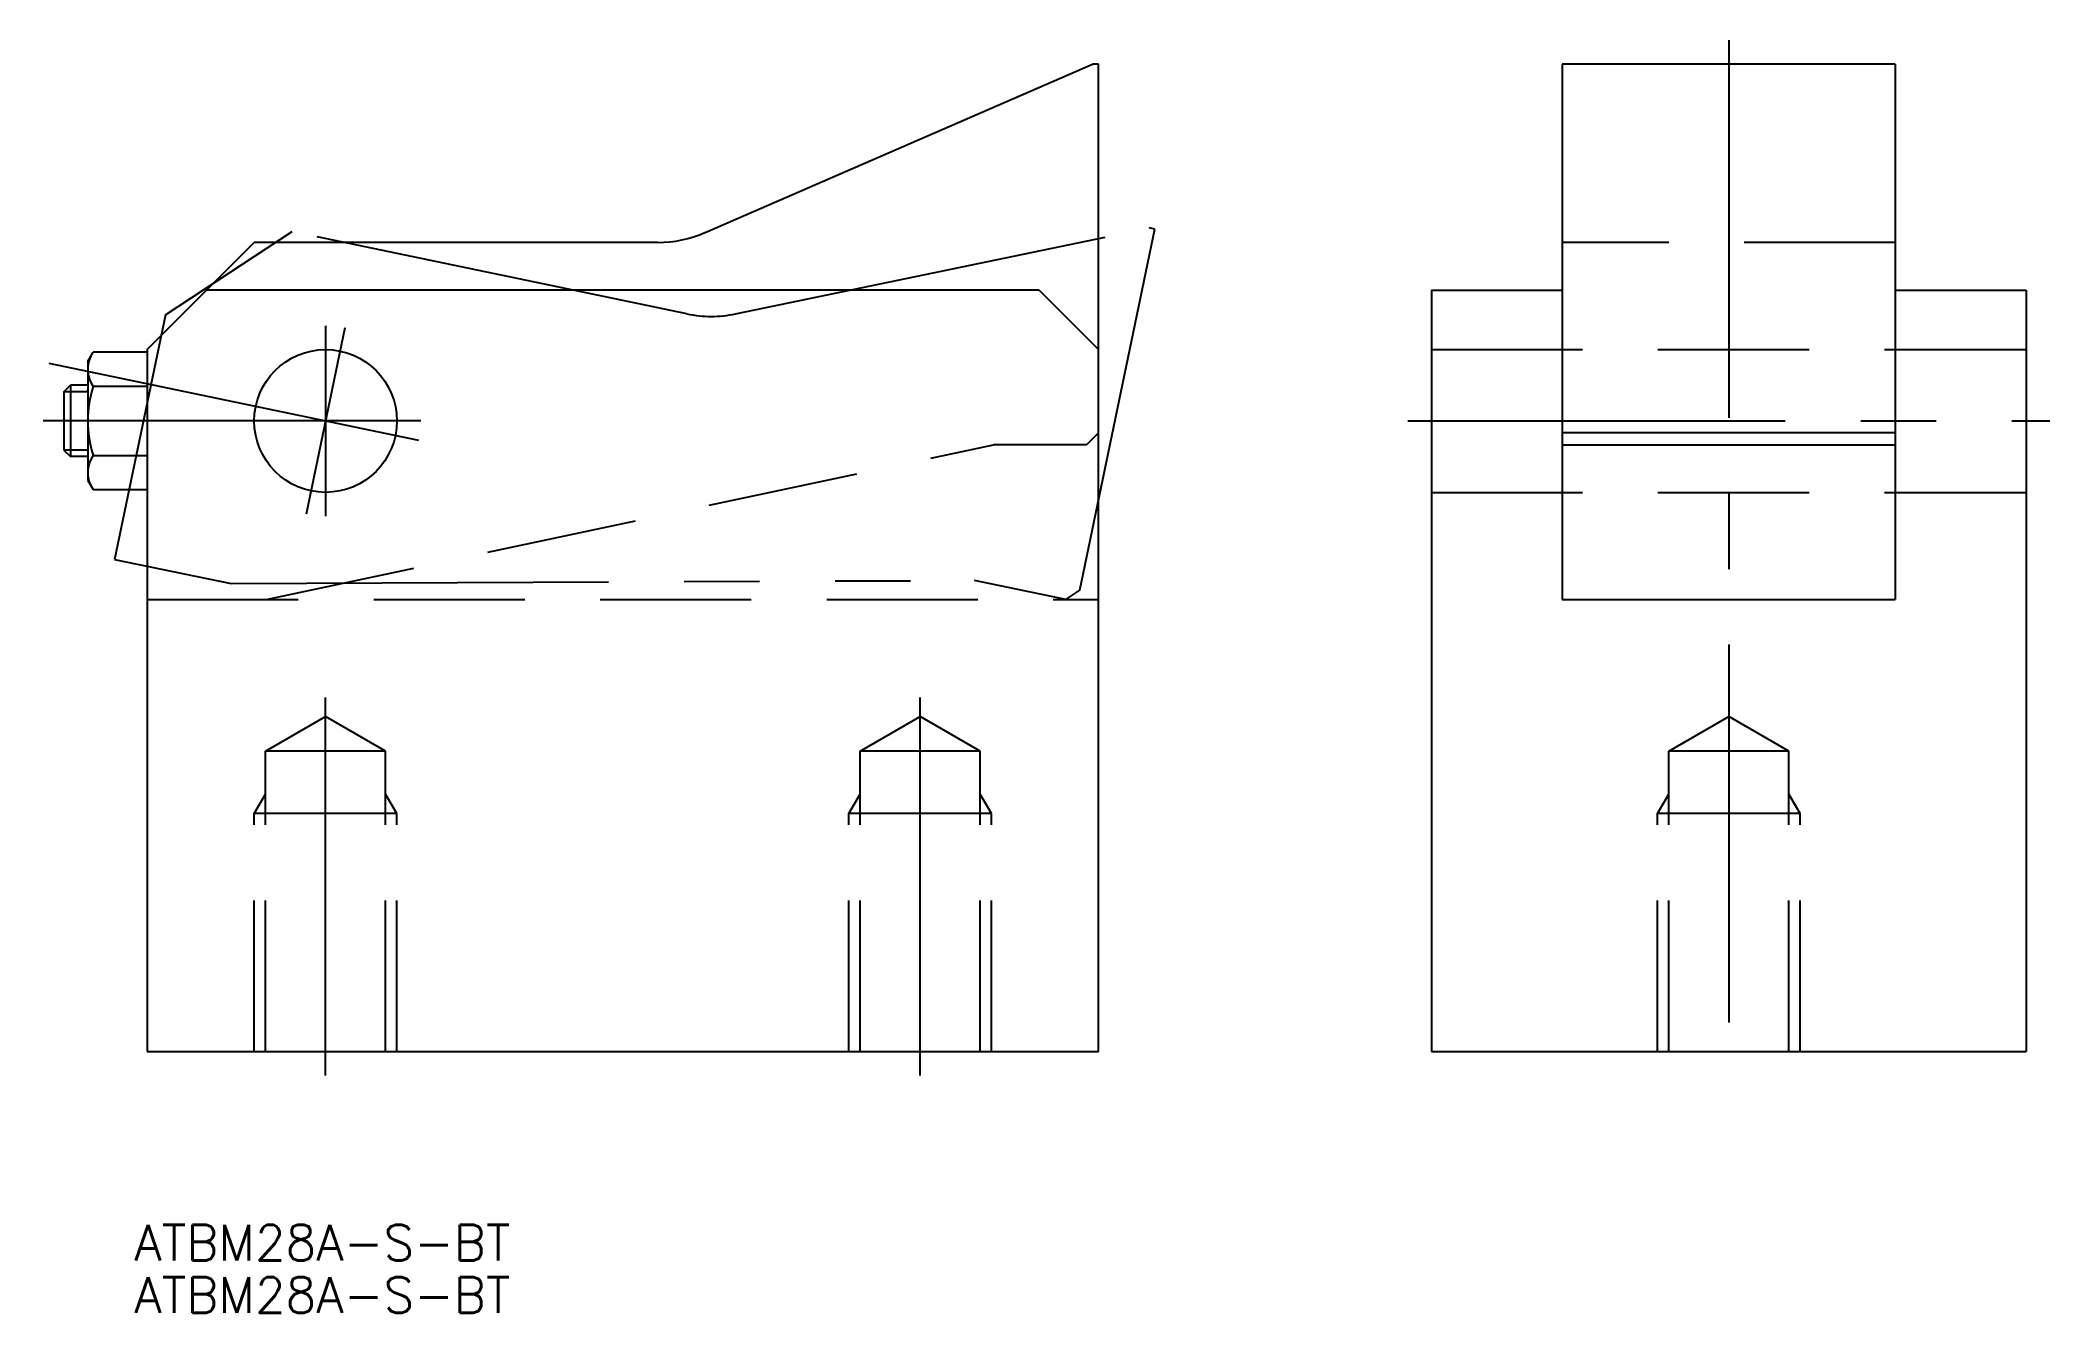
# Model space of a CAD drawing. Extents: x -24 to 145, y -75 to 32.
import ezdxf

# ---------------------------------------------------------------- set-up
doc = ezdxf.new("R2010")
doc.units = 0
for name, pattern in [('CENTER', [50.8, 31.75, -6.35, 6.35, -6.35]), ('DASHED', [19.05, 12.7, -6.35]), ('PHANTOM', [63.5, 31.75, -6.35, 6.35, -6.35, 6.35, -6.35])]:
    doc.linetypes.add(name, pattern=pattern)
doc.layers.get('0').update_dxf_attribs({"linetype": 'CONTINUOUS'})
doc.layers.add('CENTER', color=1, linetype='CENTER')
doc.styles.get("Standard").update_dxf_attribs({"font": 'txt.shx', "height": 3, "bigfont": 'bigfont.shx'})

# ---------------------------------------------------------------- blocks, each defined once
blk = doc.blocks.new('*U4')
at = {"color": 7, "linetype": 'CONTINUOUS'}
blk.add_text('ATBM28A-S-BT', height=3, dxfattribs=at).set_placement((-16.09, -70.55))
blk = doc.blocks.new('*U5')
at = {"color": 7, "linetype": 'CONTINUOUS'}
blk.add_text('ATBM28A-S-BT', height=3, dxfattribs=at).set_placement((-16.09, -74.95))

msp = doc.modelspace()

# ---------------------------------------------------------------- linework, layer by layer
at = {"color": 7, "linetype": 'CONTINUOUS'}
for p, q in [((31.91, 15.83), (64.5, 30)), ((65, 30), (64.5, 30)), ((65, -53), (65, 30)), ((104, 30), (104, -15)), ((132, 30), (104, 30)), ((132, 30), (132, -15)), ((-15, 6), (-6, 15)), ((27.92, 15), (-6, 15)), ((60, 11), (-10, 11)), ((60, 11), (65, 6)), ((93, 11), (93, -53)), ((93, 11), (104, 11)), ((132, 11), (143, 11)), ((143, 11), (143, -53)), ((-20, 5), (-19.55, 5.77)), ((-15, 5.77), (-19.55, 5.77)), ((-15, 6), (-15, -53)), ((93, 6), (104, 6)), ((132, 6), (143, 6)), ((-20, 5), (-20, -5)), ((-22, 2.46), (-21.46, 3)), ((-22, 2.46), (-22, -2.46)), ((-21.46, 3), (-21.46, -3)), ((-20, 3), (-21.46, 3)), ((-15, 2.89), (-19.55, 2.89)), ((132, -1), (104, -1)), ((-22, -2.46), (-21.46, -3)), ((-20, -3), (-21.46, -3)), ((-19.55, -2.89), (-15, -2.89)), ((104, -2), (132, -2)), ((-20, -5), (-19.55, -5.77)), ((-19.55, -5.77), (-15, -5.77)), ((93, -6), (104, -6)), ((132, -6), (143, -6)), ((104, -15), (132, -15)), ((-15, -53), (65, -53)), ((93, -53), (143, -53))]:
    msp.add_line(p, q, dxfattribs=at)
at = {"color": 3, "linetype": 'PHANTOM'}
for p, q in [((-13.46, 8.93), (-2.82, 15.91)), ((30.39, 9), (-2.82, 15.91)), ((34.46, 9), (69.26, 16.23)), ((63.43, -14.22), (69.75, 16.12)), ((69.75, 16.12), (69.26, 16.23)), ((-13.46, 8.93), (-17.74, -11.63)), ((1.63, 7.83), (-1.63, -7.83)), ((7.83, -1.63), (-23.5, 4.89)), ((-17.74, -11.63), (-7.95, -13.67)), ((-7.95, -13.67), (54.57, -13.4)), ((62.25, -15), (54.57, -13.4)), ((62.25, -15), (63.43, -14.22))]:
    msp.add_line(p, q, dxfattribs=at)
at = {"color": 3, "linetype": 'DASHED'}
for p, q in [((132, 15), (104, 15)), ((93, 6), (143, 6)), ((64, -2), (65, -1)), ((-5, -15), (56.16, -2)), ((64, -2), (56.16, -2)), ((93, -6), (143, -6)), ((-15, -15), (65, -15)), ((-5.05, -27.75), (0, -24.83)), ((5.05, -27.75), (0, -24.83)), ((44.95, -27.75), (50, -24.83)), ((55.05, -27.75), (50, -24.83)), ((112.95, -27.75), (118, -24.83)), ((123.05, -27.75), (118, -24.83)), ((5.05, -27.75), (-5.05, -27.75)), ((-5.05, -53), (-5.05, -27.75)), ((5.05, -53), (5.05, -27.75)), ((55.05, -27.75), (44.95, -27.75)), ((44.95, -53), (44.95, -27.75)), ((55.05, -53), (55.05, -27.75)), ((123.05, -27.75), (112.95, -27.75)), ((112.95, -53), (112.95, -27.75)), ((123.05, -53), (123.05, -27.75)), ((-6, -33), (-5.05, -31.36)), ((6, -33), (5.05, -31.36)), ((44, -33), (44.95, -31.36)), ((56, -33), (55.05, -31.36)), ((112, -33), (112.95, -31.36)), ((124, -33), (123.05, -31.36)), ((6, -33), (-6, -33)), ((-6, -53), (-6, -33)), ((6, -53), (6, -33)), ((56, -33), (44, -33)), ((44, -53), (44, -33)), ((56, -53), (56, -33)), ((124, -33), (112, -33)), ((112, -53), (112, -33)), ((124, -53), (124, -33))]:
    msp.add_line(p, q, dxfattribs=at)
at = {"color": 3, "linetype": 'CONTINUOUS'}
for p, q in [((-20, 2.46), (-22, 2.46)), ((-20, -2.46), (-22, -2.46))]:
    msp.add_line(p, q, dxfattribs=at)
at = {"color": 7, "linetype": 'CONTINUOUS'}
msp.add_circle((0, 0), 6, dxfattribs=at)
for centre, radius, start, end in [((27.92, 25), 10, 270, 293.4986), ((-17.44, 4.33), 2.56, 154.3842, 214.3842), ((-10.45, 0), 9.55, 162.412, 197.588), ((-17.44, -4.33), 2.56, 145.6158, 205.6158)]:
    msp.add_arc(centre, radius, start, end, dxfattribs=at)
at = {"color": 3, "linetype": 'PHANTOM'}
msp.add_arc((32.43, 18.79), 10, 258.2419, 281.7404, dxfattribs=at)
at = {"layer": 'CENTER', "color": 1, "linetype": 'CENTER'}
for p, q in [((118, 32), (118, -55)), ((0, 8), (0, -8)), ((8, 0), (-24, 0)), ((91, 0), (145, 0)), ((0, -55), (0, -22.83)), ((50, -55), (50, -22.83))]:
    msp.add_line(p, q, dxfattribs=at)

# ---------------------------------------------------------------- block references
at = {"color": 7, "linetype": 'CONTINUOUS'}
for name in ['*U4', '*U5']:
    msp.add_blockref(name, (0, 0), dxfattribs=at)

doc.saveas('drawing.dxf')
